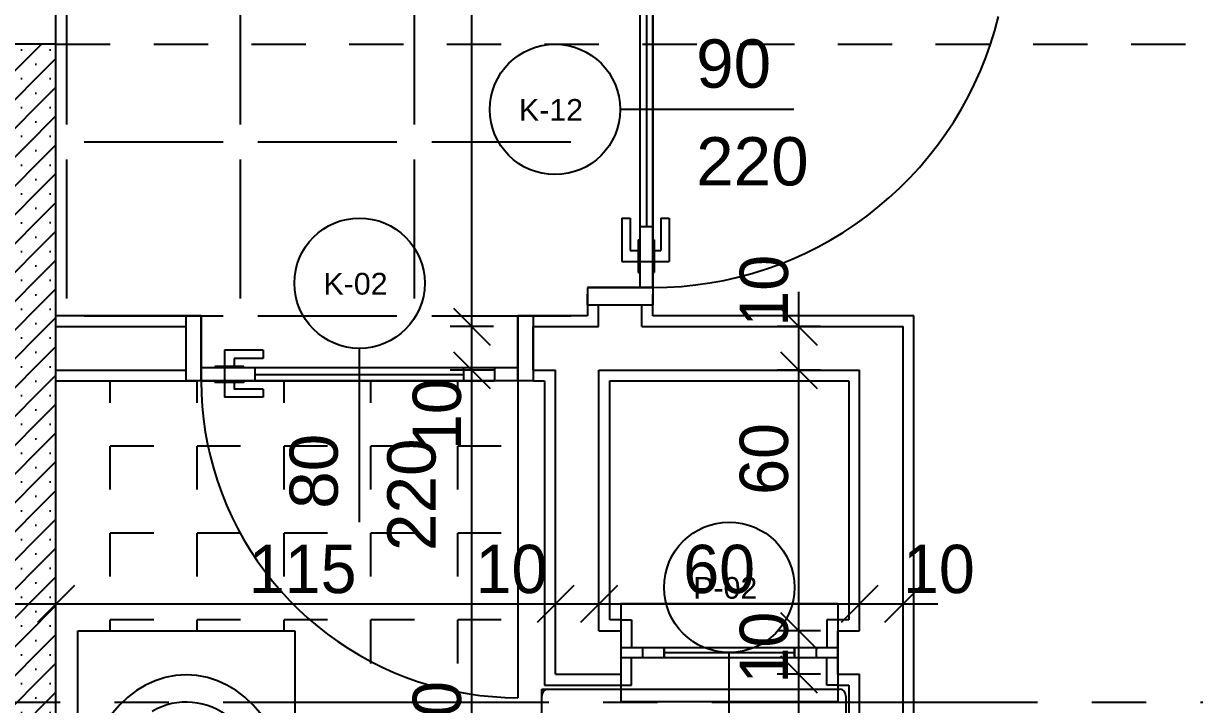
# Model space of a CAD drawing. Header units: metres. Extents: x -220 to 294, y -29 to 18.
# Drawn here: x -50.708 to -48.012, y 0.78 to 2.348 of the extents above; entities that cross this region are included whole.
import ezdxf

# ---------------------------------------------------------------- set-up
doc = ezdxf.new("R2010")
doc.units = ezdxf.units.M
doc.header["$MEASUREMENT"] = 0
doc.linetypes.add('CENTER2', pattern=[1.125, 0.75, -0.125, 0.125, -0.125])
doc.linetypes.add('HIDDEN2', pattern=[0.1875, 0.125, -0.0625])
for name, color, linetype in [('Aks', 7, 'Continuous'), ('Duvar', 7, 'Continuous'), ('Kapi_Pencere', 7, 'Continuous'), ('Kutuphane', 7, 'Continuous'), ('Olculendirme', 7, 'Continuous'), ('Panel', 7, 'Continuous'), ('Standart', 7, 'Continuous'), ('Tarama', 7, 'Continuous')]:
    doc.layers.add(name, color=color, linetype=linetype)
doc.styles.add('arial_1_18', font='arial.ttf', dxfattribs={"height": 0.2})
doc.styles.add('comic sans ms_1_18', font='comic.ttf', dxfattribs={"height": 0.2})

msp = doc.modelspace()

# ---------------------------------------------------------------- hatches: boundary and pattern name
at = {"layer": 'Panel', "linetype": 'Continuous', "lineweight": -3}
h = msp.add_hatch(dxfattribs=at)
h.set_pattern_fill('SACNCR', color=59, scale=0.5, style=0)
h.paths.add_polyline_path([(-50.883, -0.2), (-50.883, 2.3), (-50.633, 2.3), (-50.633, -0.2)])

# ---------------------------------------------------------------- linework, layer by layer
at = {"layer": 'Aks', "color": 248, "linetype": 'HIDDEN2', "lineweight": -3}
for points in [[(-50.633, -0.7), (-50.633, 9)], [(-61.883, 2.3), (-44.7342, 2.3)]]:
    msp.add_lwpolyline(points, dxfattribs=at)
at = {"layer": 'Duvar', "color": 166, "linetype": 'Continuous', "lineweight": -3}
for points in [[(-50.633, 2.3), (-50.633, 2.7)], [(-49.3842, 1.65), (-49.3842, 1.7)], [(-49.3842, 1.7), (-49.2842, 1.7)], [(-49.2842, 1.65), (-49.2842, 1.7)], [(-50.633, 1.65), (-50.3342, 1.65)], [(-50.3342, 1.65), (-50.3342, 1.55)], [(-49.5342, 1.65), (-49.3842, 1.65)], [(-49.5342, 1.55), (-49.5342, 1.65)], [(-49.2842, 1.65), (-48.683, 1.65)], [(-48.683, 0.95), (-48.683, 1.65)], [(-50.633, 1.55), (-50.3342, 1.55)], [(-49.5342, 1.55), (-49.483, 1.55)], [(-49.483, 0.85), (-49.483, 1.55)], [(-49.383, 1.55), (-48.783, 1.55)], [(-49.383, 0.95), (-49.383, 1.55)], [(-48.783, 0.95), (-48.783, 1.55)], [(-49.383, 0.95), (-49.333, 0.95)], [(-49.333, 0.95), (-49.333, 0.85)], [(-48.833, 0.95), (-48.783, 0.95)], [(-48.833, 0.85), (-48.833, 0.95)], [(-48.683, -0.55), (-48.683, 0.95)], [(-49.483, 0.85), (-49.333, 0.85)], [(-48.833, 0.85), (-48.783, 0.85)], [(-48.783, -0.55), (-48.783, 0.85)]]:
    msp.add_lwpolyline(points, dxfattribs=at)
at = {"layer": 'Duvar', "color": 187, "linetype": 'Continuous', "lineweight": -3}
for points in [[(-50.608, 2.125), (-50.608, 2.7)], [(-49.4092, 1.7), (-49.4092, 1.725)], [(-49.4092, 1.7), (-49.4092, 1.675)], [(-49.2592, 1.7), (-49.2592, 1.725)], [(-49.2592, 1.675), (-49.2592, 1.7)], [(-50.3342, 1.675), (-50.633, 1.675)], [(-50.3342, 1.675), (-50.3092, 1.675)], [(-49.5342, 1.675), (-49.5592, 1.675)], [(-49.4092, 1.675), (-49.5342, 1.675)], [(-48.658, 1.675), (-49.2592, 1.675)], [(-48.658, 0.95), (-48.658, 1.675)], [(-50.633, 1.525), (-50.3342, 1.525)], [(-50.3342, 1.525), (-50.3092, 1.525)], [(-49.5342, 1.525), (-49.5592, 1.525)], [(-49.5342, 1.525), (-49.508, 1.525)], [(-49.508, 1.525), (-49.508, 0.825)], [(-49.358, 1.525), (-48.808, 1.525)], [(-49.358, 0.975), (-49.358, 1.525)], [(-48.808, 1.525), (-48.808, 0.975)], [(-49.333, 0.975), (-49.358, 0.975)], [(-49.333, 0.975), (-49.308, 0.975)], [(-49.308, 0.975), (-49.308, 0.9113)], [(-48.833, 0.975), (-48.858, 0.975)], [(-48.858, 0.975), (-48.858, 0.9113)], [(-48.808, 0.975), (-48.833, 0.975)], [(-48.658, -0.525), (-48.658, 0.95)], [(-49.308, 0.825), (-49.308, 0.8888)], [(-48.858, 0.825), (-48.858, 0.8888)], [(-49.508, 0.825), (-49.333, 0.825)], [(-49.333, 0.825), (-49.308, 0.825)], [(-48.833, 0.825), (-48.858, 0.825)], [(-48.833, 0.825), (-48.808, 0.825)], [(-48.808, 0.825), (-48.808, -0.525)]]:
    msp.add_lwpolyline(points, dxfattribs=at)
at = {"layer": 'Kapi_Pencere', "color": 98, "linetype": 'Continuous', "lineweight": -3}
for points in [[(-49.2592, 1.8), (-49.2592, 2.5)], [(-49.2892, 2.42), (-49.2892, 1.88)], [(-49.2737, 2.42), (-49.2737, 1.88)], [(-49.2592, 2.42), (-49.2592, 1.88)], [(-48.4716, 2.3319), (-48.463, 2.3638)], [(-48.4814, 2.3003), (-48.4716, 2.3319)], [(-48.4925, 2.2692), (-48.4814, 2.3003)], [(-48.5048, 2.2386), (-48.4925, 2.2692)], [(-48.5184, 2.2085), (-48.5048, 2.2386)], [(-48.5331, 2.1789), (-48.5184, 2.2085)], [(-48.5491, 2.15), (-48.5331, 2.1789)], [(-48.9342, 2.15), (-49.3342, 2.15)], [(-48.5662, 2.1217), (-48.5491, 2.15)], [(-48.5844, 2.0942), (-48.5662, 2.1217)], [(-48.6037, 2.0674), (-48.5844, 2.0942)], [(-48.624, 2.0414), (-48.6037, 2.0674)], [(-48.6454, 2.0162), (-48.624, 2.0414)], [(-48.6678, 1.992), (-48.6454, 2.0162)], [(-48.7155, 1.9462), (-48.6912, 1.9686)], [(-48.6912, 1.9686), (-48.6678, 1.992)], [(-48.7406, 1.9248), (-48.7155, 1.9462)], [(-48.7666, 1.9045), (-48.7406, 1.9248)], [(-49.33, 1.9), (-49.33, 1.8)], [(-49.33, 1.9), (-49.3112, 1.9)], [(-49.3112, 1.9), (-49.3112, 1.825)], [(-49.2405, 1.9), (-49.2217, 1.9)], [(-49.2405, 1.9), (-49.2405, 1.825)], [(-49.2217, 1.9), (-49.2217, 1.8)], [(-48.7934, 1.8852), (-48.7666, 1.9045)], [(-49.2892, 1.88), (-49.2892, 1.85)], [(-49.2592, 1.88), (-49.2892, 1.88)], [(-49.2592, 1.88), (-49.2592, 1.85)], [(-48.8492, 1.8499), (-48.8209, 1.8669)], [(-48.8209, 1.8669), (-48.7934, 1.8852)], [(-49.2925, 1.85), (-49.2925, 1.8313)], [(-49.2925, 1.85), (-49.2892, 1.85)], [(-49.2892, 1.85), (-49.2892, 1.8313)], [(-49.2592, 1.85), (-49.256, 1.85)], [(-49.2592, 1.85), (-49.2592, 1.8313)], [(-49.256, 1.85), (-49.256, 1.8313)], [(-48.9077, 1.8192), (-48.8781, 1.8339)], [(-48.8781, 1.8339), (-48.8492, 1.8499)], [(-49.3112, 1.825), (-49.2925, 1.825)], [(-49.2925, 1.8313), (-49.2925, 1.825)], [(-49.2925, 1.8313), (-49.2892, 1.8313)], [(-49.2925, 1.825), (-49.2925, 1.8188)], [(-49.2925, 1.825), (-49.2925, 1.825)], [(-49.2925, 1.8188), (-49.2925, 1.8062)], [(-49.2892, 1.8313), (-49.2892, 1.825)], [(-49.2892, 1.825), (-49.2892, 1.8188)], [(-49.2892, 1.8188), (-49.2892, 1.8062)], [(-49.2592, 1.8313), (-49.2592, 1.825)], [(-49.2592, 1.8313), (-49.256, 1.8313)], [(-49.2592, 1.825), (-49.2592, 1.825)], [(-49.2592, 1.825), (-49.2592, 1.8188)], [(-49.2592, 1.8188), (-49.2592, 1.8062)], [(-49.256, 1.8313), (-49.256, 1.825)], [(-49.256, 1.825), (-49.256, 1.825)], [(-49.256, 1.825), (-49.256, 1.8188)], [(-49.256, 1.825), (-49.2405, 1.825)], [(-49.256, 1.8188), (-49.256, 1.8062)], [(-48.9378, 1.8056), (-48.9077, 1.8192)], [(-49.33, 1.8), (-49.2925, 1.8)], [(-49.2925, 1.8062), (-49.2925, 1.8)], [(-49.2925, 1.8), (-49.2925, 1.8)], [(-49.2925, 1.8), (-49.2925, 1.7937)], [(-49.2925, 1.7937), (-49.2892, 1.7937)], [(-49.2925, 1.7937), (-49.2925, 1.775)], [(-49.2892, 1.8062), (-49.2892, 1.8)], [(-49.2892, 1.8), (-49.2892, 1.8)], [(-49.2892, 1.8), (-49.2892, 1.7937)], [(-49.2892, 1.8), (-49.2592, 1.8)], [(-49.2892, 1.8), (-49.2892, 1.74)], [(-49.2892, 1.7937), (-49.2892, 1.775)], [(-49.2592, 1.8062), (-49.2592, 1.8)], [(-49.2592, 1.8), (-49.2592, 1.8)], [(-49.2592, 1.8), (-49.2592, 1.7937)], [(-49.2592, 1.74), (-49.2592, 1.8)], [(-49.2592, 1.7937), (-49.256, 1.7937)], [(-49.2592, 1.7937), (-49.2592, 1.775)], [(-49.256, 1.8062), (-49.256, 1.8)], [(-49.256, 1.8), (-49.256, 1.8)], [(-49.256, 1.8), (-49.256, 1.7937)], [(-49.256, 1.8), (-49.2217, 1.8)], [(-49.256, 1.7937), (-49.256, 1.775)], [(-49.0311, 1.7724), (-48.9995, 1.7822)], [(-48.9995, 1.7822), (-48.9684, 1.7933)], [(-48.9684, 1.7933), (-48.9378, 1.8056)], [(-49.2925, 1.775), (-49.2892, 1.775)], [(-49.2892, 1.775), (-49.2892, 1.74)], [(-49.2592, 1.775), (-49.256, 1.775)], [(-49.2592, 1.775), (-49.2592, 1.74)], [(-49.1277, 1.7506), (-49.0952, 1.7566)], [(-49.0952, 1.7566), (-49.063, 1.7638)], [(-49.063, 1.7638), (-49.0311, 1.7724)], [(-49.4092, 1.74), (-49.2892, 1.74)], [(-49.4092, 1.74), (-49.4092, 1.7)], [(-49.2592, 1.74), (-49.4092, 1.74)], [(-49.2892, 1.74), (-49.2592, 1.74)], [(-49.2592, 1.74), (-49.2262, 1.7407)], [(-49.2592, 1.74), (-49.2592, 1.7)], [(-49.2262, 1.7407), (-49.1932, 1.7427)], [(-49.1932, 1.7427), (-49.1604, 1.746)], [(-49.1604, 1.746), (-49.1277, 1.7506)], [(-49.4092, 1.7), (-49.2592, 1.7)], [(-50.3342, 1.675), (-50.3342, 1.525)], [(-50.2987, 1.675), (-50.3342, 1.675)], [(-50.2987, 1.675), (-50.2987, 1.555)], [(-50.2987, 1.525), (-50.2987, 1.675)], [(-49.5698, 1.675), (-49.5698, 1.555)], [(-49.5342, 1.675), (-49.5698, 1.675)], [(-49.5698, 1.525), (-49.5698, 1.675)], [(-49.5342, 1.675), (-49.5342, 1.525)], [(-50.2453, 1.5957), (-50.2453, 1.5582)], [(-50.1564, 1.5957), (-50.2453, 1.5957)], [(-50.1564, 1.5957), (-50.1564, 1.577)], [(-49.9342, 1.2), (-49.9342, 1.6)], [(-50.1564, 1.577), (-50.2231, 1.577)], [(-50.2231, 1.577), (-50.2231, 1.5582)], [(-50.2987, 1.555), (-50.2987, 1.525)], [(-50.2676, 1.555), (-50.2987, 1.555)], [(-50.2453, 1.555), (-50.2987, 1.555)], [(-50.2509, 1.5582), (-50.2676, 1.5582)], [(-50.2676, 1.5582), (-50.2676, 1.555)], [(-50.2509, 1.555), (-50.2676, 1.555)], [(-50.2453, 1.5582), (-50.2509, 1.5582)], [(-50.2509, 1.5582), (-50.2509, 1.555)], [(-50.2453, 1.555), (-50.2509, 1.555)], [(-50.2398, 1.5582), (-50.2453, 1.5582)], [(-50.2453, 1.5582), (-50.2453, 1.5582)], [(-50.2398, 1.555), (-50.2453, 1.555)], [(-50.2453, 1.555), (-50.2453, 1.555)], [(-50.2453, 1.555), (-50.2453, 1.525)], [(-50.2287, 1.5582), (-50.2398, 1.5582)], [(-50.2287, 1.555), (-50.2398, 1.555)], [(-50.2231, 1.5582), (-50.2287, 1.5582)], [(-50.2231, 1.555), (-50.2287, 1.555)], [(-50.2175, 1.5582), (-50.2231, 1.5582)], [(-50.2231, 1.5582), (-50.2231, 1.5582)], [(-50.2175, 1.555), (-50.2231, 1.555)], [(-50.2175, 1.5582), (-50.2175, 1.555)], [(-50.2009, 1.5582), (-50.2175, 1.5582)], [(-50.2009, 1.555), (-50.2175, 1.555)], [(-50.2009, 1.5582), (-50.2009, 1.555)], [(-50.1742, 1.555), (-50.2009, 1.555)], [(-49.6942, 1.555), (-50.1742, 1.555)], [(-50.1742, 1.525), (-50.1742, 1.555)], [(-49.6942, 1.5395), (-50.1742, 1.5395)], [(-49.6942, 1.525), (-49.6942, 1.555)], [(-49.6231, 1.555), (-49.6942, 1.555)], [(-49.5698, 1.555), (-49.6231, 1.555)], [(-49.6231, 1.555), (-49.6231, 1.525)], [(-49.5698, 1.555), (-49.5698, 1.525)], [(-50.2987, 1.525), (-50.3342, 1.525)], [(-50.2676, 1.525), (-50.2987, 1.525)], [(-50.2987, 1.525), (-50.2453, 1.525)], [(-50.2987, 1.525), (-50.2981, 1.4957)], [(-50.2676, 1.525), (-50.2676, 1.5218)], [(-50.2509, 1.525), (-50.2676, 1.525)], [(-50.2509, 1.5218), (-50.2676, 1.5218)], [(-50.2509, 1.525), (-50.2509, 1.5218)], [(-50.2453, 1.525), (-50.2509, 1.525)], [(-50.2453, 1.5218), (-50.2509, 1.5218)], [(-50.2398, 1.525), (-50.2453, 1.525)], [(-50.2453, 1.525), (-50.2453, 1.525)], [(-50.2453, 1.525), (-49.6231, 1.525)], [(-50.2398, 1.5218), (-50.2453, 1.5218)], [(-50.2453, 1.5218), (-50.2453, 1.5218)], [(-50.2453, 1.5218), (-50.2453, 1.4875)], [(-50.2287, 1.525), (-50.2398, 1.525)], [(-50.2287, 1.5218), (-50.2398, 1.5218)], [(-50.2231, 1.525), (-50.2287, 1.525)], [(-50.2231, 1.5218), (-50.2287, 1.5218)], [(-50.2175, 1.525), (-50.2231, 1.525)], [(-50.2231, 1.525), (-50.2231, 1.525)], [(-50.2175, 1.5218), (-50.2231, 1.5218)], [(-50.2231, 1.5218), (-50.2231, 1.5218)], [(-50.2231, 1.5218), (-50.2231, 1.5063)], [(-50.2175, 1.525), (-50.2175, 1.5218)], [(-50.2009, 1.525), (-50.2175, 1.525)], [(-50.2009, 1.5218), (-50.2175, 1.5218)], [(-50.2009, 1.525), (-50.2009, 1.5218)], [(-50.1742, 1.525), (-50.2009, 1.525)], [(-49.6942, 1.525), (-50.1742, 1.525)], [(-49.6231, 1.525), (-49.6942, 1.525)], [(-49.5698, 1.525), (-49.6231, 1.525)], [(-49.5342, 1.525), (-49.5698, 1.525)], [(-49.5698, 1.525), (-49.5698, 0.7961)], [(-50.2981, 1.4957), (-50.2963, 1.4663)], [(-50.1564, 1.4875), (-50.2453, 1.4875)], [(-50.1564, 1.5063), (-50.2231, 1.5063)], [(-50.1564, 1.5063), (-50.1564, 1.4875)], [(-50.2963, 1.4663), (-50.2933, 1.4371)], [(-50.2933, 1.4371), (-50.2892, 1.4081)], [(-50.2892, 1.4081), (-50.2839, 1.3792)], [(-50.2839, 1.3792), (-50.2775, 1.3506)], [(-50.2775, 1.3506), (-50.2699, 1.3222)], [(-50.2699, 1.3222), (-50.2611, 1.2942)], [(-50.2611, 1.2942), (-50.2513, 1.2665)], [(-50.2513, 1.2665), (-50.2403, 1.2393)], [(-50.2403, 1.2393), (-50.2283, 1.2125)], [(-50.2283, 1.2125), (-50.2152, 1.1863)], [(-50.2152, 1.1863), (-50.201, 1.1606)], [(-50.201, 1.1606), (-50.1858, 1.1354)], [(-50.1858, 1.1354), (-50.1696, 1.1109)], [(-50.1696, 1.1109), (-50.1525, 1.0871)], [(-50.1525, 1.0871), (-50.1344, 1.064)], [(-50.1344, 1.064), (-50.1153, 1.0417)], [(-50.1153, 1.0417), (-50.0954, 1.0201)], [(-50.0954, 1.0201), (-50.0747, 0.9993)], [(-50.0747, 0.9993), (-50.0531, 0.9794)], [(-49.333, 1.0125), (-49.333, 0.9113)], [(-49.333, 1.0125), (-48.833, 1.0125)], [(-48.833, 1.0125), (-48.833, 0.9113)], [(-50.0531, 0.9794), (-50.0307, 0.9604)], [(-50.0307, 0.9604), (-50.0076, 0.9423)], [(-50.0076, 0.9423), (-49.9838, 0.9251)], [(-49.9838, 0.9251), (-49.9593, 0.909)], [(-49.9593, 0.909), (-49.9342, 0.8938)], [(-49.9342, 0.8938), (-49.9085, 0.8796)], [(-49.333, 0.9113), (-49.283, 0.9113)], [(-49.333, 0.9113), (-49.333, 0.8888)], [(-49.283, 0.9113), (-49.233, 0.9113)], [(-49.283, 0.9113), (-49.283, 0.8888)], [(-49.233, 0.9113), (-48.933, 0.9113)], [(-49.233, 0.9113), (-49.233, 0.9038)], [(-49.233, 0.8888), (-49.233, 0.9113)], [(-49.233, 0.9038), (-49.233, 0.8963)], [(-49.233, 0.9), (-48.933, 0.9)], [(-49.233, 0.8963), (-49.233, 0.8888)], [(-49.083, 0.5), (-49.083, 0.9)], [(-48.933, 0.9113), (-48.883, 0.9113)], [(-48.933, 0.9113), (-48.933, 0.9038)], [(-48.933, 0.8888), (-48.933, 0.9113)], [(-48.933, 0.9038), (-48.933, 0.8963)], [(-48.933, 0.8963), (-48.933, 0.8888)], [(-48.883, 0.9113), (-48.833, 0.9113)], [(-48.883, 0.9113), (-48.883, 0.8888)], [(-48.833, 0.9113), (-48.833, 0.8888)], [(-49.9085, 0.8796), (-49.8822, 0.8665)], [(-49.8822, 0.8665), (-49.8555, 0.8544)], [(-49.333, 0.8888), (-49.283, 0.8888)], [(-49.333, 0.8888), (-49.333, 0.7875)], [(-49.283, 0.8888), (-49.233, 0.8888)], [(-49.233, 0.8888), (-48.933, 0.8888)], [(-48.933, 0.8888), (-48.883, 0.8888)], [(-48.883, 0.8888), (-48.833, 0.8888)], [(-48.833, 0.8888), (-48.833, 0.7875)], [(-49.8555, 0.8544), (-49.8282, 0.8435)], [(-49.8282, 0.8435), (-49.8006, 0.8336)], [(-49.8006, 0.8336), (-49.7726, 0.8249)], [(-49.7726, 0.8249), (-49.7442, 0.8173)], [(-49.7442, 0.8173), (-49.7156, 0.8108)], [(-49.7156, 0.8108), (-49.6867, 0.8056)], [(-49.6867, 0.8056), (-49.6576, 0.8014)], [(-49.6576, 0.8014), (-49.6284, 0.7985)], [(-49.6284, 0.7985), (-49.5991, 0.7967)], [(-49.5991, 0.7967), (-49.5698, 0.7961)], [(-49.333, 0.7875), (-48.833, 0.7875)]]:
    msp.add_lwpolyline(points, dxfattribs=at)
for centre in [(-49.4842, 2.15), (-49.9342, 1.75), (-49.083, 1.05)]:
    msp.add_circle(centre, 0.15, dxfattribs=at)
at = {"layer": 'Kutuphane', "color": 253, "linetype": 'Continuous', "lineweight": -3}
for points in [[(-50.583, 0.1), (-50.583, 0.95)], [(-50.583, 0.95), (-50.083, 0.95)], [(-50.083, 0.95), (-50.083, 0.1)], [(-49.5145, -0.0186), (-49.5145, 0.8155)], [(-49.5145, 0.8155), (-48.8276, 0.8155)], [(-48.8145, 0.7995), (-48.8145, -0.0186)]]:
    msp.add_lwpolyline(points, dxfattribs=at)
for centre, major_axis, ratio, start_param, end_param in [((-50.333, 0.5483), (0, 0.3002), 0.801017, -1.570796, 1.570796), ((-49.5014, 0.7995), (0, 0.0159), 0.823529, 0, 1.570796), ((-48.8276, 0.7995), (0, 0.0159), 0.823529, -1.570796, 0), ((-50.333, 0.5483), (0, 0.2377), 0.801017, -1.570796, 0.427275)]:
    msp.add_ellipse(centre, major_axis=major_axis, ratio=ratio, start_param=start_param, end_param=end_param, dxfattribs=at)
at = {"layer": 'Olculendirme', "color": 47, "linetype": 'Continuous', "lineweight": -3}
for points in [[(-49.6757, -0.78), (-49.6757, 5.43)], [(-48.9228, -0.78), (-48.9228, 1.73)], [(-49.6257, 1.65), (-49.7257, 1.65)], [(-48.8728, 1.65), (-48.9728, 1.65)], [(-49.6257, 1.55), (-49.7257, 1.55)], [(-48.8728, 1.55), (-48.9728, 1.55)], [(-50.633, 0.9618), (-50.633, 1.0618)], [(-49.483, 0.9618), (-49.483, 1.0618)], [(-49.383, 0.9618), (-49.383, 1.0618)], [(-48.783, 0.9618), (-48.783, 1.0618)], [(-48.683, 0.9618), (-48.683, 1.0618)], [(-50.963, 1.0118), (-48.603, 1.0118)], [(-48.8728, 0.95), (-48.9728, 0.95)], [(-48.8728, 0.85), (-48.9728, 0.85)]]:
    msp.add_lwpolyline(points, dxfattribs=at)
at = {"layer": 'Olculendirme', "color": 59, "linetype": 'Continuous', "lineweight": -3}
for points in [[(-49.7181, 1.6924), (-49.6332, 1.6076)], [(-48.9653, 1.6924), (-48.8804, 1.6076)], [(-49.7181, 1.5924), (-49.6332, 1.5076)], [(-48.9653, 1.5924), (-48.8804, 1.5076)], [(-50.5906, 1.0542), (-50.6754, 0.9693)], [(-49.4406, 1.0542), (-49.5254, 0.9693)], [(-49.3406, 1.0542), (-49.4254, 0.9693)], [(-48.7406, 1.0542), (-48.8254, 0.9693)], [(-48.6406, 1.0542), (-48.7254, 0.9693)], [(-48.9653, 0.9924), (-48.8804, 0.9076)], [(-48.9653, 0.8924), (-48.8804, 0.8076)]]:
    msp.add_lwpolyline(points, dxfattribs=at)
at = {"layer": 'Panel', "color": 177, "linetype": 'Continuous', "lineweight": -3}
for points in [[(-50.633, 2.3), (-50.883, 2.3)], [(-50.633, -0.2), (-50.633, 2.3)]]:
    msp.add_lwpolyline(points, dxfattribs=at)
at = {"layer": 'Standart', "color": 250, "linetype": 'CENTER2', "lineweight": -3}
msp.add_lwpolyline([(-62.6231, 0.7855), (-43.783, 0.7855)], dxfattribs=at)
at = {"layer": 'Tarama', "color": 133, "linetype": 'Continuous', "lineweight": -3}
for points in [[(-50.608, 2.115), (-50.608, 2.435)], [(-50.208, 2.115), (-50.208, 2.435)], [(-49.808, 2.115), (-49.808, 2.435)], [(-50.568, 2.075), (-50.248, 2.075)], [(-50.168, 2.075), (-49.848, 2.075)], [(-49.768, 2.075), (-49.448, 2.075)], [(-50.608, 1.715), (-50.608, 2.035)], [(-50.208, 1.715), (-50.208, 2.035)], [(-49.808, 1.715), (-49.808, 2.035)], [(-50.568, 1.675), (-50.248, 1.675)], [(-50.168, 1.675), (-49.848, 1.675)], [(-49.768, 1.675), (-49.448, 1.675)], [(-50.508, 1.475), (-50.508, 1.525)], [(-50.308, 1.475), (-50.308, 1.525)], [(-50.108, 1.475), (-50.108, 1.525)], [(-49.908, 1.475), (-49.908, 1.525)], [(-49.708, 1.475), (-49.708, 1.525)], [(-50.408, 1.375), (-50.508, 1.375)], [(-50.508, 1.275), (-50.508, 1.375)], [(-50.208, 1.375), (-50.308, 1.375)], [(-50.308, 1.275), (-50.308, 1.375)], [(-50.008, 1.375), (-50.108, 1.375)], [(-50.108, 1.275), (-50.108, 1.375)], [(-49.808, 1.375), (-49.908, 1.375)], [(-49.908, 1.275), (-49.908, 1.375)], [(-49.608, 1.375), (-49.708, 1.375)], [(-49.708, 1.275), (-49.708, 1.375)], [(-50.408, 1.175), (-50.508, 1.175)], [(-50.508, 1.075), (-50.508, 1.175)], [(-50.208, 1.175), (-50.308, 1.175)], [(-50.308, 1.075), (-50.308, 1.175)], [(-50.008, 1.175), (-50.108, 1.175)], [(-50.108, 1.075), (-50.108, 1.175)], [(-49.808, 1.175), (-49.908, 1.175)], [(-49.908, 1.075), (-49.908, 1.175)], [(-49.608, 1.175), (-49.708, 1.175)], [(-49.708, 1.075), (-49.708, 1.175)], [(-50.408, 0.975), (-50.508, 0.975)], [(-50.508, 0.95), (-50.508, 0.975)], [(-50.208, 0.975), (-50.308, 0.975)], [(-50.308, 0.95), (-50.308, 0.975)], [(-50.008, 0.975), (-50.108, 0.975)], [(-50.108, 0.95), (-50.108, 0.975)], [(-49.808, 0.975), (-49.908, 0.975)], [(-49.908, 0.875), (-49.908, 0.975)], [(-49.608, 0.975), (-49.708, 0.975)], [(-49.708, 0.875), (-49.708, 0.975)]]:
    msp.add_lwpolyline(points, dxfattribs=at)

# ---------------------------------------------------------------- texts
at = {"layer": 'Kapi_Pencere', "color": 98, "linetype": 'Continuous', "lineweight": -3, "style": 'arial_1_18'}
for s, height, p in [('90', 0.11111, (-49.1592, 2.2)), ('K-12', 0.05, (-49.5672, 2.1238)), ('220', 0.11111, (-49.1592, 1.975)), ('K-02', 0.05, (-50.0172, 1.7238)), ('P-02', 0.05, (-49.166, 1.0238))]:
    msp.add_text(s, height=height, dxfattribs=at).set_placement(p)
for s, p in [('80', (-49.9842, 1.2308)), ('220', (-49.7592, 1.1337))]:
    msp.add_text(s, height=0.11111, rotation=90, dxfattribs=at).set_placement(p)
at = {"layer": 'Olculendirme', "color": 19, "linetype": 'Continuous', "lineweight": -3, "style": 'comic sans ms_1_18'}
for s, p in [('10', (-48.9478, 1.65)), ('10', (-49.7007, 1.366)), ('60', (-48.9478, 1.2629)), ('10', (-48.9478, 0.8286)), ('210', (-49.7007, 0.5865))]:
    msp.add_text(s, height=0.11111, rotation=90, dxfattribs=at).set_placement(p)
for s, p in [('115', (-50.189, 1.0368)), ('10', (-49.667, 1.0368)), ('60', (-49.1889, 1.0368)), ('10', (-48.683, 1.0368))]:
    msp.add_text(s, height=0.11111, dxfattribs=at).set_placement(p)

doc.saveas('drawing.dxf')
